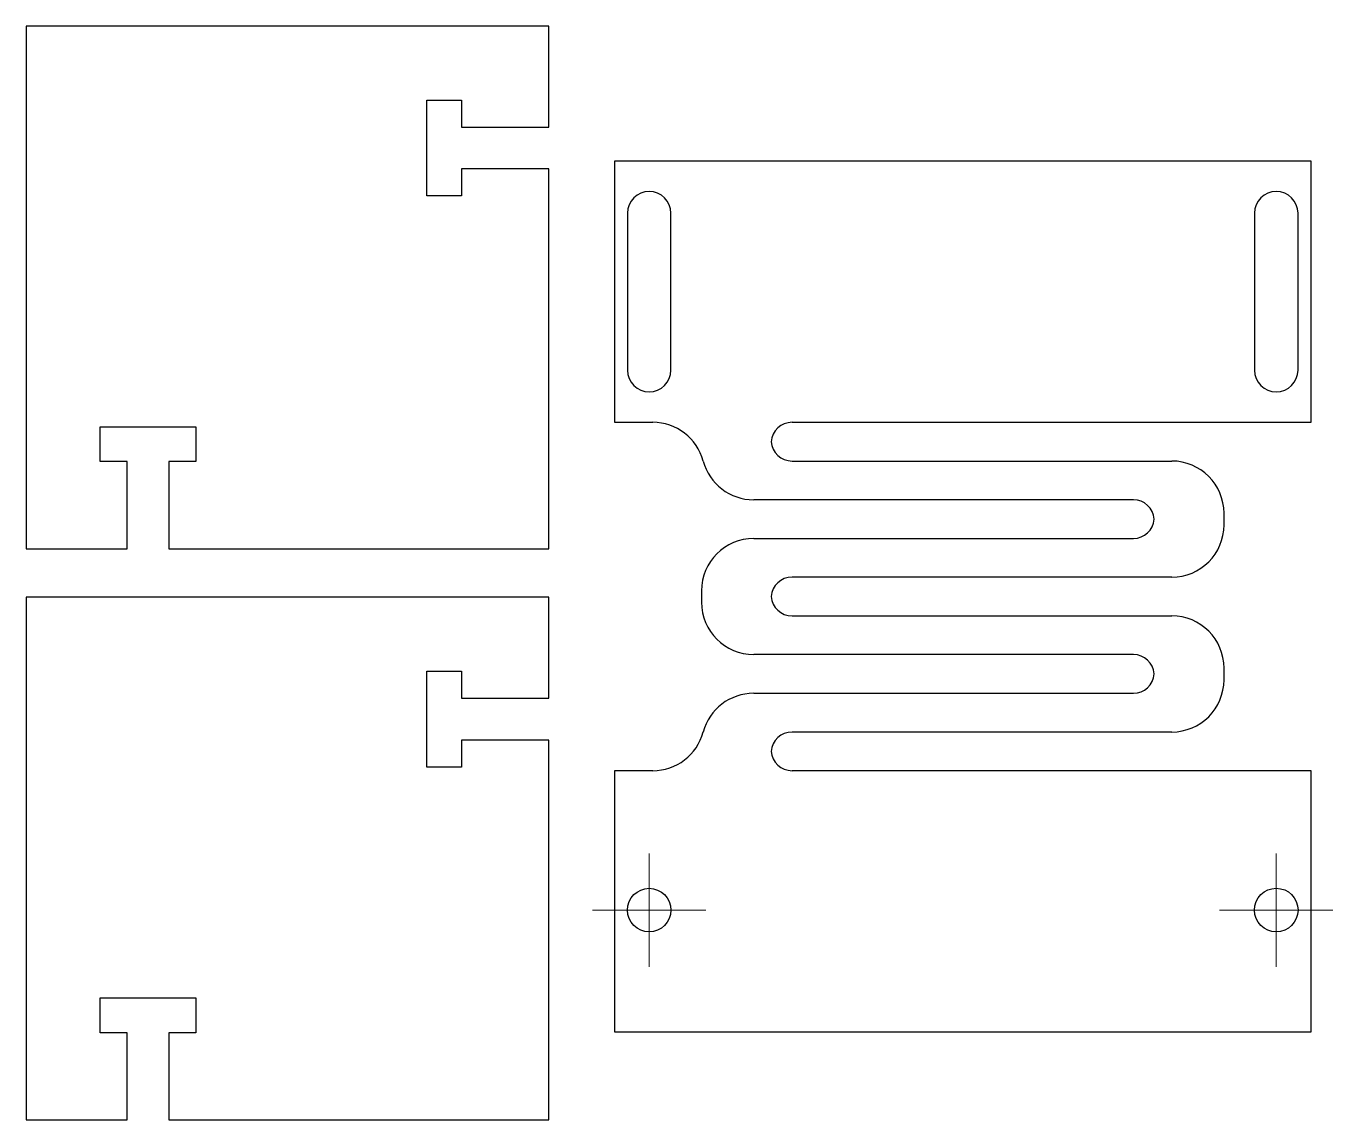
# Model space of a CAD drawing. Header units: millimetres. Extents: x 36.9 to 132.1, y 85.3 to 165.1.
import ezdxf

# ---------------------------------------------------------------- set-up
doc = ezdxf.new("R2010")
doc.units = ezdxf.units.MM

# ---------------------------------------------------------------- blocks, each defined once
blk = doc.blocks.new('SW_CENTERMARKSYMBOL_0')
at = {"color": 0, "linetype": 'Continuous', "lineweight": 0}
for p, q in [((0, 2.54), (0, 4.1275)), ((0, 0), (0, 2.54)), ((-2.54, 0), (-4.1275, 0)), ((0, 0), (-2.54, 0)), ((0, 0), (0, -2.54)), ((0, 0), (2.54, 0)), ((2.54, 0), (4.1275, 0)), ((0, -2.54), (0, -4.1275))]:
    blk.add_line(p, q, dxfattribs=at)
blk = doc.blocks.new('SW_CENTERMARKSYMBOL_1')
at = {"color": 0, "linetype": 'Continuous', "lineweight": 0}
for p, q in [((0, 2.54), (0, 4.1275)), ((0, 0), (0, 2.54)), ((-2.54, 0), (-4.1275, 0)), ((0, 0), (-2.54, 0)), ((0, 0), (0, -2.54)), ((0, 0), (2.54, 0)), ((2.54, 0), (4.1275, 0)), ((0, -2.54), (0, -4.1275))]:
    blk.add_line(p, q, dxfattribs=at)

msp = doc.modelspace()

# ---------------------------------------------------------------- linework, layer by layer
at = {"color": 7, "linetype": 'Continuous', "lineweight": 25}
for p, q in [((74.974, 165.091), (36.874, 165.091)), ((36.874, 165.091), (36.874, 126.991)), ((74.974, 157.725), (74.974, 165.091)), ((66.084, 159.694), (68.624, 159.694)), ((66.084, 152.709), (66.084, 159.694)), ((68.624, 159.694), (68.624, 157.725)), ((68.624, 157.725), (74.974, 157.725)), ((68.624, 154.677), (68.624, 152.709)), ((74.974, 154.677), (68.624, 154.677)), ((74.974, 126.991), (74.974, 154.677)), ((130.561, 155.255), (79.761, 155.255)), ((79.761, 155.255), (79.761, 136.205)), ((130.561, 136.205), (130.561, 155.255)), ((68.624, 152.709), (66.084, 152.709)), ((80.713, 151.445), (80.713, 140.015)), ((83.888, 140.015), (83.888, 151.445)), ((126.433, 151.445), (126.433, 140.015)), ((129.608, 140.015), (129.608, 151.445)), ((42.272, 135.881), (49.257, 135.881)), ((42.272, 133.341), (42.272, 135.881)), ((49.257, 135.881), (49.257, 133.341)), ((79.761, 136.205), (82.561, 136.205)), ((92.715, 136.205), (130.561, 136.205)), ((44.24, 133.341), (42.272, 133.341)), ((44.24, 126.991), (44.24, 133.341)), ((47.288, 133.341), (47.288, 126.991)), ((49.257, 133.341), (47.288, 133.341)), ((92.715, 133.383), (120.401, 133.383)), ((117.607, 130.56), (89.921, 130.56)), ((124.211, 128.726), (124.211, 129.573)), ((89.921, 127.738), (117.607, 127.738)), ((36.874, 126.991), (44.24, 126.991)), ((47.288, 126.991), (74.974, 126.991)), ((120.401, 124.916), (92.715, 124.916)), ((86.111, 123.928), (86.111, 123.082)), ((74.974, 123.448), (36.874, 123.448)), ((36.874, 123.448), (36.874, 85.348)), ((74.974, 116.082), (74.974, 123.448)), ((92.715, 122.094), (120.401, 122.094)), ((117.607, 119.272), (89.921, 119.272)), ((124.211, 117.437), (124.211, 118.284)), ((66.084, 118.051), (68.624, 118.051)), ((66.084, 111.066), (66.084, 118.051)), ((68.624, 118.051), (68.624, 116.082)), ((89.921, 116.449), (117.607, 116.449)), ((68.624, 116.082), (74.974, 116.082)), ((120.401, 113.627), (92.715, 113.627)), ((68.624, 113.034), (68.624, 111.066)), ((74.974, 113.034), (68.624, 113.034)), ((74.974, 85.348), (74.974, 113.034)), ((68.624, 111.066), (66.084, 111.066)), ((79.761, 110.805), (79.761, 91.755)), ((82.561, 110.805), (79.761, 110.805)), ((130.561, 110.805), (92.715, 110.805)), ((130.561, 91.755), (130.561, 110.805)), ((42.272, 94.238), (49.257, 94.238)), ((42.272, 91.698), (42.272, 94.238)), ((49.257, 94.238), (49.257, 91.698)), ((44.24, 91.698), (42.272, 91.698)), ((44.24, 85.348), (44.24, 91.698)), ((47.288, 91.698), (47.288, 85.348)), ((49.257, 91.698), (47.288, 91.698)), ((79.761, 91.755), (130.561, 91.755)), ((36.874, 85.348), (44.24, 85.348)), ((47.288, 85.348), (74.974, 85.348))]:
    msp.add_line(p, q, dxfattribs=at)
for centre, radius in [((82.301, 100.645), 1.587), ((128.021, 100.645), 1.588)]:
    msp.add_circle(centre, radius, dxfattribs=at)
for centre, radius, start, end in [((82.301, 151.445), 1.588, 0, 180), ((128.021, 151.445), 1.588, 0, 180), ((82.301, 140.015), 1.588, 180, 0), ((128.021, 140.015), 1.588, 180, 0), ((82.561, 132.395), 3.81, 15.02611, 90), ((92.715, 134.681), 1.524, 90, 175.75198), ((92.715, 134.907), 1.524, 184.24802, 270), ((89.921, 134.37), 3.81, 195.02611, 270), ((120.401, 129.573), 3.81, 0, 90), ((117.607, 129.036), 1.524, 4.24802, 90), ((117.607, 129.262), 1.524, 270, 355.75198), ((120.401, 128.726), 3.81, 270, 0), ((89.921, 123.928), 3.81, 90, 180), ((92.715, 123.392), 1.524, 90, 175.75198), ((89.921, 123.082), 3.81, 180, 270), ((92.715, 123.618), 1.524, 184.24802, 270), ((120.401, 118.284), 3.81, 0, 90), ((117.607, 117.748), 1.524, 4.24802, 90), ((117.607, 117.973), 1.524, 270, 355.75198), ((120.401, 117.437), 3.81, 270, 0), ((89.921, 112.639), 3.81, 90, 164.97389), ((82.561, 114.615), 3.81, 270, 344.97389), ((92.715, 112.103), 1.524, 90, 175.75198), ((92.715, 112.329), 1.524, 184.24802, 270)]:
    msp.add_arc(centre, radius, start, end, dxfattribs=at)

# ---------------------------------------------------------------- block references
at = {"color": 7, "linetype": 'Continuous', "lineweight": 0}
for name, p in [('SW_CENTERMARKSYMBOL_0', (82.301, 100.645)), ('SW_CENTERMARKSYMBOL_1', (128.021, 100.645))]:
    msp.add_blockref(name, p, dxfattribs=at)

doc.saveas('drawing.dxf')
